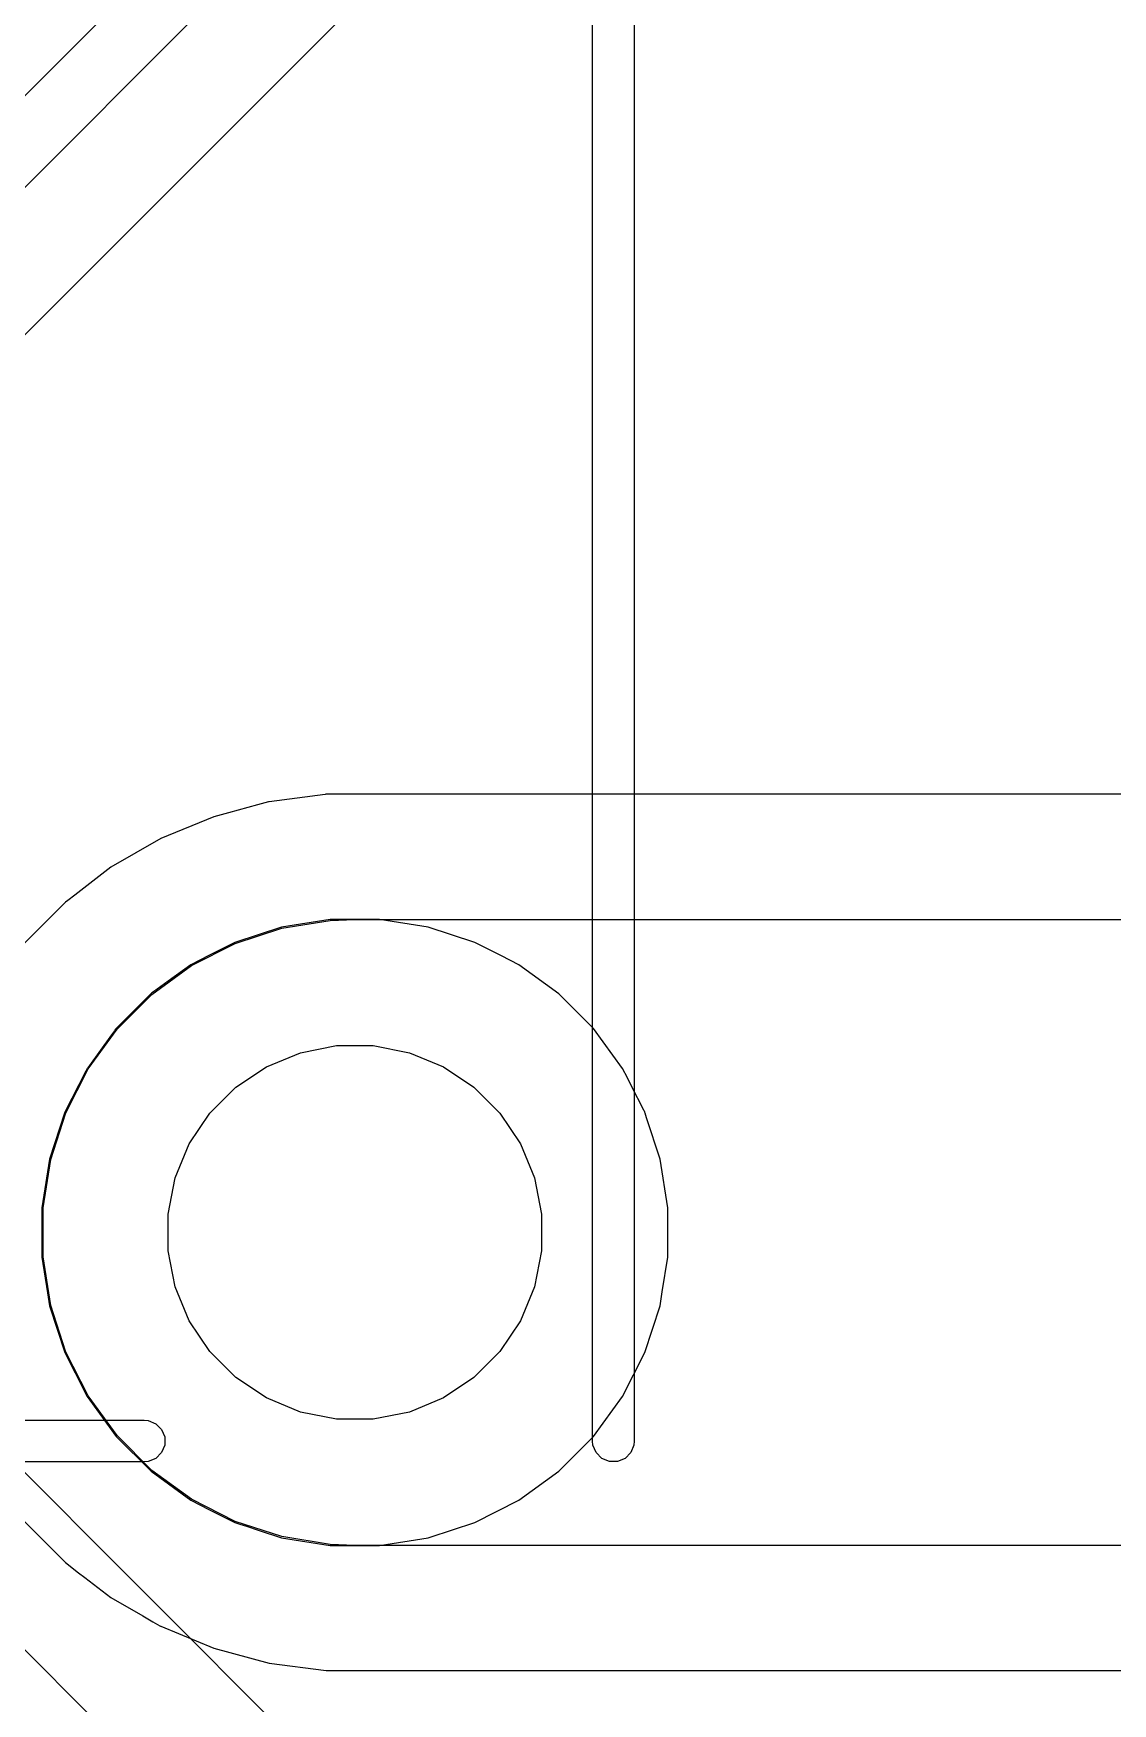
# Model space of a CAD drawing. Header units: inches. Extents: x 1.3 to 5.24, y -7.03 to -1.12.
# Drawn here: x 4.1566 to 4.3604, y -6.0976 to -5.7824 of the extents above; entities that cross this region are included whole.
import ezdxf

# ---------------------------------------------------------------- set-up
doc = ezdxf.new("R2010")
doc.units = ezdxf.units.IN
doc.header["$MEASUREMENT"] = 0
for name, color, linetype, true_color in [('B.Cu', 153, 'CONTINUOUS', 0x4d7fc4), ('B.Mask', 4, 'CONTINUOUS', 0x02ffee), ('F.Cu', 13, 'CONTINUOUS', 0xc83434), ('F.Mask', 201, 'CONTINUOUS', 0xd864ff), ('F.Silkscreen', 41, 'CONTINUOUS', 0xf2eda1), ('In1.Cu', 91, 'CONTINUOUS', 0x7fc87f), ('In2.Cu', 33, 'CONTINUOUS', 0xce7d2c)]:
    doc.layers.add(name, color=color, linetype=linetype, true_color=true_color)

msp = doc.modelspace()

# ---------------------------------------------------------------- linework, layer by layer
at = {"layer": 'B.Cu', "linetype": 'CONTINUOUS'}
for p, q in [((4.20349, -5.95104), (4.19465, -5.95391)), ((4.21267, -5.94959), (4.20349, -5.95104)), ((4.20349, -5.95104), (4.20349, -5.95104)), ((4.20349, -5.95104), (4.20349, -5.95104)), ((4.22197, -5.94959), (4.21267, -5.94959)), ((4.21267, -5.94959), (4.21267, -5.94959)), ((4.21267, -5.94959), (4.21267, -5.94959)), ((4.23116, -5.95104), (4.22197, -5.94959)), ((4.22197, -5.94959), (4.22197, -5.94959)), ((4.22197, -5.94959), (4.22197, -5.94959)), ((4.24, -5.95391), (4.23116, -5.95104)), ((4.23116, -5.95104), (4.23116, -5.95104)), ((4.19465, -5.95391), (4.18988, -5.95634)), ((4.24503, -5.95648), (4.24, -5.95391)), ((4.18988, -5.95634), (4.18636, -5.95814)), ((4.24828, -5.95814), (4.24503, -5.95648)), ((4.18636, -5.95814), (4.18207, -5.96125)), ((4.25581, -5.9636), (4.24828, -5.95814)), ((4.17901, -5.96342), (4.17209, -5.97035)), ((4.17931, -5.96326), (4.17901, -5.96342)), ((4.18207, -5.96125), (4.17931, -5.96326)), ((4.18207, -5.96125), (4.18207, -5.96125)), ((4.26238, -5.97018), (4.25581, -5.9636)), ((4.17209, -5.97035), (4.17192, -5.97064)), ((4.26785, -5.9777), (4.26238, -5.97018)), ((4.17138, -5.97139), (4.16689, -5.97758)), ((4.17192, -5.97064), (4.17138, -5.97139)), ((4.17138, -5.97139), (4.17138, -5.97139)), ((4.20704, -5.97475), (4.21385, -5.9734)), ((4.21385, -5.9734), (4.2208, -5.9734)), ((4.2208, -5.9734), (4.22761, -5.97475)), ((4.20062, -5.97741), (4.20704, -5.97475)), ((4.22761, -5.97475), (4.23403, -5.97741)), ((4.16652, -5.97824), (4.16258, -5.98598)), ((4.1668, -5.9777), (4.16652, -5.97824)), ((4.16689, -5.97758), (4.1668, -5.9777)), ((4.1668, -5.9777), (4.1668, -5.9777)), ((4.1668, -5.9777), (4.1668, -5.9777)), ((4.19484, -5.98127), (4.20062, -5.97741)), ((4.23403, -5.97741), (4.2398, -5.98127)), ((4.26877, -5.9795), (4.26785, -5.9777)), ((4.26951, -5.98095), (4.26877, -5.9795)), ((4.18993, -5.98618), (4.19484, -5.98127)), ((4.2398, -5.98127), (4.24471, -5.98618)), ((4.27194, -5.98573), (4.26951, -5.98095)), ((4.16258, -5.98598), (4.1597, -5.99483)), ((4.18607, -5.99196), (4.18993, -5.98618)), ((4.24471, -5.98618), (4.24857, -5.99196)), ((4.27198, -5.98579), (4.27194, -5.98573)), ((4.27205, -5.98594), (4.27198, -5.98579)), ((4.27209, -5.98602), (4.27205, -5.98594)), ((4.27213, -5.98617), (4.27209, -5.98602)), ((4.27241, -5.98703), (4.27213, -5.98617)), ((4.27494, -5.99483), (4.27241, -5.98703)), ((4.27241, -5.98703), (4.27241, -5.98703)), ((4.27241, -5.98703), (4.27241, -5.98703)), ((4.18342, -5.99838), (4.18607, -5.99196)), ((4.24857, -5.99196), (4.25123, -5.99838)), ((4.1597, -5.99483), (4.15825, -6.00401)), ((4.1597, -5.99483), (4.1597, -5.99483)), ((4.1597, -5.99483), (4.1597, -5.99483)), ((4.2764, -6.00401), (4.27494, -5.99483)), ((4.18206, -6.00519), (4.18342, -5.99838)), ((4.25123, -5.99838), (4.25259, -6.00519)), ((4.15825, -6.00401), (4.15825, -6.01331)), ((4.18206, -6.01213), (4.18206, -6.00519)), ((4.25259, -6.00519), (4.25259, -6.01213)), ((4.2764, -6.01331), (4.2764, -6.00401)), ((4.24333, -6.14234), (4.11218, -6.01119)), ((4.15825, -6.01331), (4.15932, -6.02006)), ((4.18342, -6.01895), (4.18206, -6.01213)), ((4.25259, -6.01213), (4.25123, -6.01895)), ((4.27535, -6.0199), (4.2764, -6.01331)), ((4.08661, -6.01905), (4.22428, -6.15672)), ((4.15932, -6.02006), (4.1597, -6.02249)), ((4.18607, -6.02536), (4.18342, -6.01895)), ((4.25123, -6.01895), (4.24857, -6.02536)), ((4.27494, -6.02249), (4.27535, -6.0199)), ((4.1597, -6.02249), (4.16258, -6.03134)), ((4.27207, -6.03134), (4.27494, -6.02249)), ((4.18993, -6.03114), (4.18607, -6.02536)), ((4.24857, -6.02536), (4.24471, -6.03114)), ((4.16258, -6.03134), (4.16451, -6.03513)), ((4.19484, -6.03605), (4.18993, -6.03114)), ((4.24471, -6.03114), (4.2398, -6.03605)), ((4.26785, -6.03962), (4.27207, -6.03134)), ((4.16451, -6.03513), (4.1668, -6.03962)), ((4.20062, -6.03991), (4.19484, -6.03605)), ((4.2398, -6.03605), (4.23403, -6.03991)), ((4.1668, -6.03962), (4.17226, -6.04715)), ((4.26238, -6.04715), (4.26785, -6.03962)), ((4.20704, -6.04257), (4.20062, -6.03991)), ((4.21385, -6.04392), (4.20704, -6.04257)), ((4.22761, -6.04257), (4.2208, -6.04392)), ((4.23403, -6.03991), (4.22761, -6.04257)), ((4.2208, -6.04392), (4.21385, -6.04392)), ((4.17226, -6.04715), (4.17884, -6.05372)), ((4.25581, -6.05372), (4.26238, -6.04715)), ((4.17884, -6.05372), (4.18636, -6.05919)), ((4.24828, -6.05919), (4.25581, -6.05372)), ((4.18636, -6.05919), (4.1899, -6.06099)), ((4.1899, -6.06099), (4.19465, -6.06341)), ((4.24, -6.06341), (4.24828, -6.05919)), ((4.19465, -6.06341), (4.19468, -6.06343)), ((4.19468, -6.06343), (4.19483, -6.06347)), ((4.19483, -6.06347), (4.19562, -6.06372)), ((4.19562, -6.06372), (4.19684, -6.06412)), ((4.19684, -6.06412), (4.19684, -6.06412)), ((4.19684, -6.06412), (4.19906, -6.06484)), ((4.19906, -6.06484), (4.20349, -6.06628)), ((4.23157, -6.06615), (4.24, -6.06341)), ((4.20349, -6.06628), (4.21267, -6.06774)), ((4.21267, -6.06774), (4.21267, -6.06774)), ((4.21267, -6.06774), (4.22197, -6.06774)), ((4.22197, -6.06774), (4.23116, -6.06628)), ((4.22197, -6.06774), (4.22197, -6.06774)), ((4.23116, -6.06628), (4.23157, -6.06615))]:
    msp.add_line(p, q, dxfattribs=at)
at = {"layer": 'B.Mask', "linetype": 'CONTINUOUS'}
for p, q in [((4.20704, -5.97475), (4.21385, -5.9734)), ((4.21385, -5.9734), (4.2208, -5.9734)), ((4.2208, -5.9734), (4.22761, -5.97475)), ((4.20062, -5.97741), (4.20704, -5.97475)), ((4.22761, -5.97475), (4.23403, -5.97741)), ((4.19484, -5.98127), (4.20062, -5.97741)), ((4.23403, -5.97741), (4.2398, -5.98127)), ((4.18993, -5.98618), (4.19484, -5.98127)), ((4.2398, -5.98127), (4.24471, -5.98618)), ((4.18607, -5.99196), (4.18993, -5.98618)), ((4.24471, -5.98618), (4.24857, -5.99196)), ((4.18342, -5.99838), (4.18607, -5.99196)), ((4.24857, -5.99196), (4.25123, -5.99838)), ((4.18206, -6.00519), (4.18342, -5.99838)), ((4.25123, -5.99838), (4.25259, -6.00519)), ((4.18206, -6.01213), (4.18206, -6.00519)), ((4.25259, -6.00519), (4.25259, -6.01213)), ((4.18342, -6.01895), (4.18206, -6.01213)), ((4.25259, -6.01213), (4.25123, -6.01895)), ((4.18607, -6.02536), (4.18342, -6.01895)), ((4.25123, -6.01895), (4.24857, -6.02536)), ((4.18993, -6.03114), (4.18607, -6.02536)), ((4.24857, -6.02536), (4.24471, -6.03114)), ((4.19484, -6.03605), (4.18993, -6.03114)), ((4.24471, -6.03114), (4.2398, -6.03605)), ((4.20062, -6.03991), (4.19484, -6.03605)), ((4.2398, -6.03605), (4.23403, -6.03991)), ((4.20704, -6.04257), (4.20062, -6.03991)), ((4.21385, -6.04392), (4.20704, -6.04257)), ((4.22761, -6.04257), (4.2208, -6.04392)), ((4.23403, -6.03991), (4.22761, -6.04257)), ((4.2208, -6.04392), (4.21385, -6.04392))]:
    msp.add_line(p, q, dxfattribs=at)
at = {"layer": 'F.Cu', "linetype": 'CONTINUOUS'}
for p, q in [((4.21174, -5.92599), (4.20116, -5.92738)), ((4.21182, -5.92597), (4.21174, -5.92599)), ((4.2119, -5.92596), (4.21182, -5.92597)), ((4.41136, -5.92596), (4.2119, -5.92596)), ((4.19344, -5.92945), (4.19068, -5.93019)), ((4.19894, -5.92797), (4.19344, -5.92945)), ((4.20101, -5.92742), (4.19894, -5.92797)), ((4.19894, -5.92797), (4.19894, -5.92797)), ((4.20108, -5.9274), (4.20101, -5.92742)), ((4.20115, -5.92738), (4.20108, -5.9274)), ((4.20116, -5.92738), (4.20115, -5.92738)), ((4.19068, -5.93019), (4.18067, -5.93433)), ((4.18067, -5.93433), (4.17128, -5.93975)), ((4.18067, -5.93433), (4.18067, -5.93433)), ((4.17128, -5.93975), (4.16444, -5.945)), ((4.17128, -5.93975), (4.17128, -5.93975)), ((4.16444, -5.945), (4.16313, -5.94601)), ((4.16268, -5.94635), (4.15502, -5.95402)), ((4.16313, -5.94601), (4.16268, -5.94635)), ((4.16268, -5.94635), (4.16268, -5.94635)), ((4.16268, -5.94635), (4.16268, -5.94635)), ((4.19472, -5.9541), (4.20354, -5.95124)), ((4.20354, -5.95124), (4.21269, -5.94979)), ((4.21269, -5.94979), (4.21732, -5.94961)), ((4.21732, -5.94961), (4.5779, -5.94961)), ((4.18647, -5.95831), (4.19472, -5.9541)), ((4.17897, -5.96376), (4.18647, -5.95831)), ((4.17242, -5.97031), (4.17897, -5.96376)), ((4.16697, -5.97781), (4.17242, -5.97031)), ((4.16276, -5.98606), (4.16697, -5.97781)), ((4.1599, -5.99488), (4.16276, -5.98606)), ((4.15845, -6.00403), (4.1599, -5.99488)), ((4.15845, -6.01329), (4.15845, -6.00403)), ((4.1599, -6.02245), (4.15845, -6.01329)), ((4.16276, -6.03126), (4.1599, -6.02245)), ((4.16697, -6.03952), (4.16276, -6.03126)), ((4.17242, -6.04701), (4.16697, -6.03952)), ((4.17897, -6.05357), (4.17242, -6.04701)), ((4.18647, -6.05901), (4.17897, -6.05357)), ((4.19472, -6.06322), (4.18647, -6.05901)), ((4.15501, -6.0633), (4.16268, -6.07097)), ((4.20354, -6.06608), (4.19472, -6.06322)), ((4.21269, -6.06753), (4.20354, -6.06608)), ((4.21732, -6.06772), (4.21269, -6.06753)), ((4.60236, -6.06772), (4.21732, -6.06772)), ((4.16268, -6.07097), (4.16268, -6.07097)), ((4.16268, -6.07097), (4.16268, -6.07097)), ((4.16268, -6.07097), (4.16268, -6.07097)), ((4.16268, -6.07097), (4.16517, -6.07288)), ((4.16517, -6.07288), (4.16637, -6.0738)), ((4.16637, -6.0738), (4.17128, -6.07757)), ((4.17128, -6.07757), (4.17731, -6.08105)), ((4.17731, -6.08105), (4.17917, -6.08213)), ((4.17917, -6.08213), (4.18053, -6.08291)), ((4.18053, -6.08291), (4.1806, -6.08295)), ((4.1806, -6.08295), (4.18066, -6.08298)), ((4.18066, -6.08298), (4.18067, -6.08299)), ((4.18067, -6.08299), (4.18067, -6.08299)), ((4.18067, -6.08299), (4.18067, -6.08299)), ((4.18067, -6.08299), (4.18067, -6.08299)), ((4.18067, -6.08299), (4.19068, -6.08714)), ((4.19068, -6.08714), (4.20115, -6.08994)), ((4.20115, -6.08994), (4.2119, -6.09136)), ((4.2119, -6.09136), (4.39141, -6.09136))]:
    msp.add_line(p, q, dxfattribs=at)
at = {"layer": 'F.Mask', "linetype": 'CONTINUOUS'}
for p, q in [((4.20704, -5.97475), (4.21385, -5.9734)), ((4.21385, -5.9734), (4.2208, -5.9734)), ((4.2208, -5.9734), (4.22761, -5.97475)), ((4.20062, -5.97741), (4.20704, -5.97475)), ((4.22761, -5.97475), (4.23403, -5.97741)), ((4.19484, -5.98127), (4.20062, -5.97741)), ((4.23403, -5.97741), (4.2398, -5.98127)), ((4.18993, -5.98618), (4.19484, -5.98127)), ((4.2398, -5.98127), (4.24471, -5.98618)), ((4.18607, -5.99196), (4.18993, -5.98618)), ((4.24471, -5.98618), (4.24857, -5.99196)), ((4.18342, -5.99838), (4.18607, -5.99196)), ((4.24857, -5.99196), (4.25123, -5.99838)), ((4.18206, -6.00519), (4.18342, -5.99838)), ((4.25123, -5.99838), (4.25259, -6.00519)), ((4.18206, -6.01213), (4.18206, -6.00519)), ((4.25259, -6.00519), (4.25259, -6.01213)), ((4.18342, -6.01895), (4.18206, -6.01213)), ((4.25259, -6.01213), (4.25123, -6.01895)), ((4.18607, -6.02536), (4.18342, -6.01895)), ((4.25123, -6.01895), (4.24857, -6.02536)), ((4.18993, -6.03114), (4.18607, -6.02536)), ((4.24857, -6.02536), (4.24471, -6.03114)), ((4.19484, -6.03605), (4.18993, -6.03114)), ((4.24471, -6.03114), (4.2398, -6.03605)), ((4.20062, -6.03991), (4.19484, -6.03605)), ((4.2398, -6.03605), (4.23403, -6.03991)), ((4.20704, -6.04257), (4.20062, -6.03991)), ((4.21385, -6.04392), (4.20704, -6.04257)), ((4.22761, -6.04257), (4.2208, -6.04392)), ((4.23403, -6.03991), (4.22761, -6.04257)), ((4.2208, -6.04392), (4.21385, -6.04392))]:
    msp.add_line(p, q, dxfattribs=at)
at = {"layer": 'F.Silkscreen', "linetype": 'CONTINUOUS'}
for p, q in [((4.27008, -5.25276), (4.27008, -6.04803)), ((4.2622, -6.04803), (4.2622, -5.25669)), ((3.95709, -6.04409), (4.17756, -6.04409)), ((4.17756, -6.04409), (4.17833, -6.04417)), ((4.17833, -6.04417), (4.17975, -6.04476)), ((4.17975, -6.04476), (4.18083, -6.04584)), ((4.18083, -6.04584), (4.18142, -6.04726)), ((4.18142, -6.0488), (4.18083, -6.05022)), ((4.18142, -6.04726), (4.18142, -6.0488)), ((4.26228, -6.0488), (4.2622, -6.04803)), ((4.26287, -6.05022), (4.26228, -6.0488)), ((4.27, -6.0488), (4.26942, -6.05022)), ((4.27008, -6.04803), (4.27, -6.0488)), ((4.17756, -6.05197), (3.95709, -6.05197)), ((4.17833, -6.05189), (4.17756, -6.05197)), ((4.17975, -6.05131), (4.17833, -6.05189)), ((4.18083, -6.05022), (4.17975, -6.05131)), ((4.26395, -6.05131), (4.26287, -6.05022)), ((4.26537, -6.05189), (4.26395, -6.05131)), ((4.26691, -6.05189), (4.26537, -6.05189)), ((4.26833, -6.05131), (4.26691, -6.05189)), ((4.26942, -6.05022), (4.26833, -6.05131))]:
    msp.add_line(p, q, dxfattribs=at)
at = {"layer": 'In1.Cu', "linetype": 'CONTINUOUS'}
for p, q in [((4.47666, -5.47244), (4.12809, -5.82101)), ((4.20704, -5.97475), (4.21385, -5.9734)), ((4.21385, -5.9734), (4.2208, -5.9734)), ((4.2208, -5.9734), (4.22761, -5.97475)), ((4.20062, -5.97741), (4.20704, -5.97475)), ((4.22761, -5.97475), (4.23403, -5.97741)), ((4.19484, -5.98127), (4.20062, -5.97741)), ((4.23403, -5.97741), (4.2398, -5.98127)), ((4.18993, -5.98618), (4.19484, -5.98127)), ((4.2398, -5.98127), (4.24471, -5.98618)), ((4.18607, -5.99196), (4.18993, -5.98618)), ((4.24471, -5.98618), (4.24857, -5.99196)), ((4.18342, -5.99838), (4.18607, -5.99196)), ((4.24857, -5.99196), (4.25123, -5.99838)), ((4.18206, -6.00519), (4.18342, -5.99838)), ((4.25123, -5.99838), (4.25259, -6.00519)), ((4.18206, -6.01213), (4.18206, -6.00519)), ((4.25259, -6.00519), (4.25259, -6.01213)), ((4.18342, -6.01895), (4.18206, -6.01213)), ((4.25259, -6.01213), (4.25123, -6.01895)), ((4.18607, -6.02536), (4.18342, -6.01895)), ((4.25123, -6.01895), (4.24857, -6.02536)), ((4.18993, -6.03114), (4.18607, -6.02536)), ((4.24857, -6.02536), (4.24471, -6.03114)), ((4.19484, -6.03605), (4.18993, -6.03114)), ((4.24471, -6.03114), (4.2398, -6.03605)), ((4.20062, -6.03991), (4.19484, -6.03605)), ((4.2398, -6.03605), (4.23403, -6.03991)), ((4.20704, -6.04257), (4.20062, -6.03991)), ((4.21385, -6.04392), (4.20704, -6.04257)), ((4.22761, -6.04257), (4.2208, -6.04392)), ((4.23403, -6.03991), (4.22761, -6.04257)), ((4.2208, -6.04392), (4.21385, -6.04392))]:
    msp.add_line(p, q, dxfattribs=at)
at = {"layer": 'In2.Cu', "linetype": 'CONTINUOUS'}
for p, q in [((4.1101, -5.8563), (4.5374, -5.42899)), ((4.5542, -5.44003), (4.12113, -5.8731)), ((4.20704, -5.97475), (4.21385, -5.9734)), ((4.21385, -5.9734), (4.2208, -5.9734)), ((4.2208, -5.9734), (4.22761, -5.97475)), ((4.20062, -5.97741), (4.20704, -5.97475)), ((4.22761, -5.97475), (4.23403, -5.97741)), ((4.19484, -5.98127), (4.20062, -5.97741)), ((4.23403, -5.97741), (4.2398, -5.98127)), ((4.18993, -5.98618), (4.19484, -5.98127)), ((4.2398, -5.98127), (4.24471, -5.98618)), ((4.18607, -5.99196), (4.18993, -5.98618)), ((4.24471, -5.98618), (4.24857, -5.99196)), ((4.18342, -5.99838), (4.18607, -5.99196)), ((4.24857, -5.99196), (4.25123, -5.99838)), ((4.18206, -6.00519), (4.18342, -5.99838)), ((4.25123, -5.99838), (4.25259, -6.00519)), ((4.18206, -6.01213), (4.18206, -6.00519)), ((4.25259, -6.00519), (4.25259, -6.01213)), ((4.18342, -6.01895), (4.18206, -6.01213)), ((4.25259, -6.01213), (4.25123, -6.01895)), ((4.18607, -6.02536), (4.18342, -6.01895)), ((4.25123, -6.01895), (4.24857, -6.02536)), ((4.18993, -6.03114), (4.18607, -6.02536)), ((4.24857, -6.02536), (4.24471, -6.03114)), ((4.19484, -6.03605), (4.18993, -6.03114)), ((4.24471, -6.03114), (4.2398, -6.03605)), ((4.20062, -6.03991), (4.19484, -6.03605)), ((4.2398, -6.03605), (4.23403, -6.03991)), ((4.20704, -6.04257), (4.20062, -6.03991)), ((4.21385, -6.04392), (4.20704, -6.04257)), ((4.22761, -6.04257), (4.2208, -6.04392)), ((4.23403, -6.03991), (4.22761, -6.04257)), ((4.2208, -6.04392), (4.21385, -6.04392))]:
    msp.add_line(p, q, dxfattribs=at)

doc.saveas('drawing.dxf')
